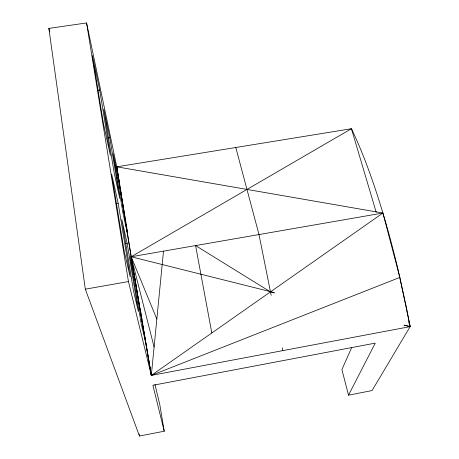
<?xml version="1.0" encoding="UTF-8"?>
<svg xmlns="http://www.w3.org/2000/svg" width="459" height="459" viewBox="0 0 459 459"><rect width="100%" height="100%" fill="white"/><g stroke="black" fill="none" stroke-linecap="round" stroke-linejoin="round"><path stroke-width="0.69" d="M163.502 251.148L151.315 375.399L410.134 326.63L406.267 306.801L397.614 267.763A245.422 51.058 78.8 0 0 351.428 128.721L116.77 166.818L86.573 22.95L48.866 28.395L85.317 289.176L139.456 436.05L164.236 431.208L159.772 404.551L154.97 384.39M351.697 347.509L341.915 369.547L348.519 395.17L372.054 390.569L410.134 326.63L399.841 277.42L382.909 213.033L116.77 166.818L131.176 256.765L151.315 375.399L399.841 277.42M348.519 395.17L375.261 343.12L152.904 385.29L164.236 431.208M154.098 347.027L131.176 256.765L351.428 128.721L376.231 212.345M85.317 289.176L128.451 281.562L151.315 375.399L382.909 213.033L131.176 256.765L156.84 319.097M133.294 277.184L134.676 276.938L130.178 256.851L141.091 323.056L145.153 340.285L134.791 277.643M125.789 243.672L127.172 243.431L138.366 311.506L133.483 290.811L121.801 219.448L127.172 243.431M116.07 203.647L118.187 203.297L130.184 276.823L124.211 251.498L111.663 174.162L118.187 203.297M116.873 178.115L118.284 177.88L127.734 234.979L122.966 213.125L113.184 153.782L118.284 177.88M108.393 137.975L109.793 137.752L119.793 198.552L114.125 172.561L103.763 109.248L109.793 137.752M98.306 90.297L99.718 90.079L110.401 155.526L103.476 123.781L92.391 55.464L99.718 90.079M274.614 292.917L270.443 291.878L195.58 245.576L211.817 332.982M403.88 325.075L410.134 326.63L408.711 321.845M131.176 256.765L274.006 292.538M404.574 325.242L410.134 326.63M48.866 28.395L49.807 31.843M235.794 147.494L258.991 234.56L271.183 295.378M282.21 347.83L282.796 350.624M119.466 183.078L116.77 166.818A252.576 3.965 80.2 0 0 151.315 375.399L144.528 334.393M119.701 184.495L119.931 185.906M120.166 187.324L120.401 188.735M120.637 190.152L121.807 197.221M122.042 198.632L122.278 200.049M122.507 201.461L122.742 202.878M122.978 204.289L123.213 205.707M123.913 209.947L124.148 211.364M124.383 212.775L124.618 214.192M124.854 215.604L125.083 217.021M125.318 218.432L125.554 219.844M125.789 221.261L126.024 222.672M126.259 224.09L126.489 225.501M126.724 226.918L126.959 228.33M127.195 229.747L127.43 231.158M140.896 312.47L141.131 313.887M141.366 315.299L141.596 316.716M141.831 318.127L142.066 319.544M142.651 323.079L142.887 324.49M143.122 325.907L143.357 327.319M143.587 328.736L143.822 330.147M144.057 331.564L144.292 332.976M86.573 22.95L128.451 281.562M139.129 433.933L139.456 436.05"/></g></svg>
